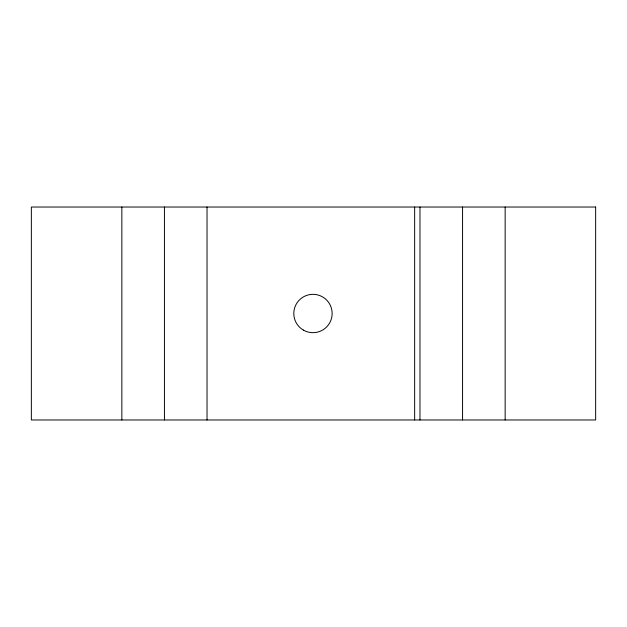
<?xml version="1.0" encoding="UTF-8"?>
<svg xmlns="http://www.w3.org/2000/svg" width="627" height="627" viewBox="0 0 627 627"><rect width="100%" height="100%" fill="white"/><g stroke="black" fill="none" stroke-linecap="round" stroke-linejoin="round"><path stroke-width="0.94" d="M505.15 207.028L505.15 419.972M462.561 207.028L462.561 419.972M419.972 207.028L419.972 419.972M414.651 207.028L414.651 419.972M207.028 207.028L207.028 419.972M164.439 207.028L164.439 419.972M121.85 207.028L121.85 419.972M595.65 207.028L31.35 207.028L31.35 419.972L595.65 419.972L595.65 207.028M303.397 330.1A19.163 19.163 0 0 0 332.145 313.5A19.163 19.163 0 0 0 303.397 296.9A19.163 19.163 0 0 0 303.397 330.1"/></g></svg>
